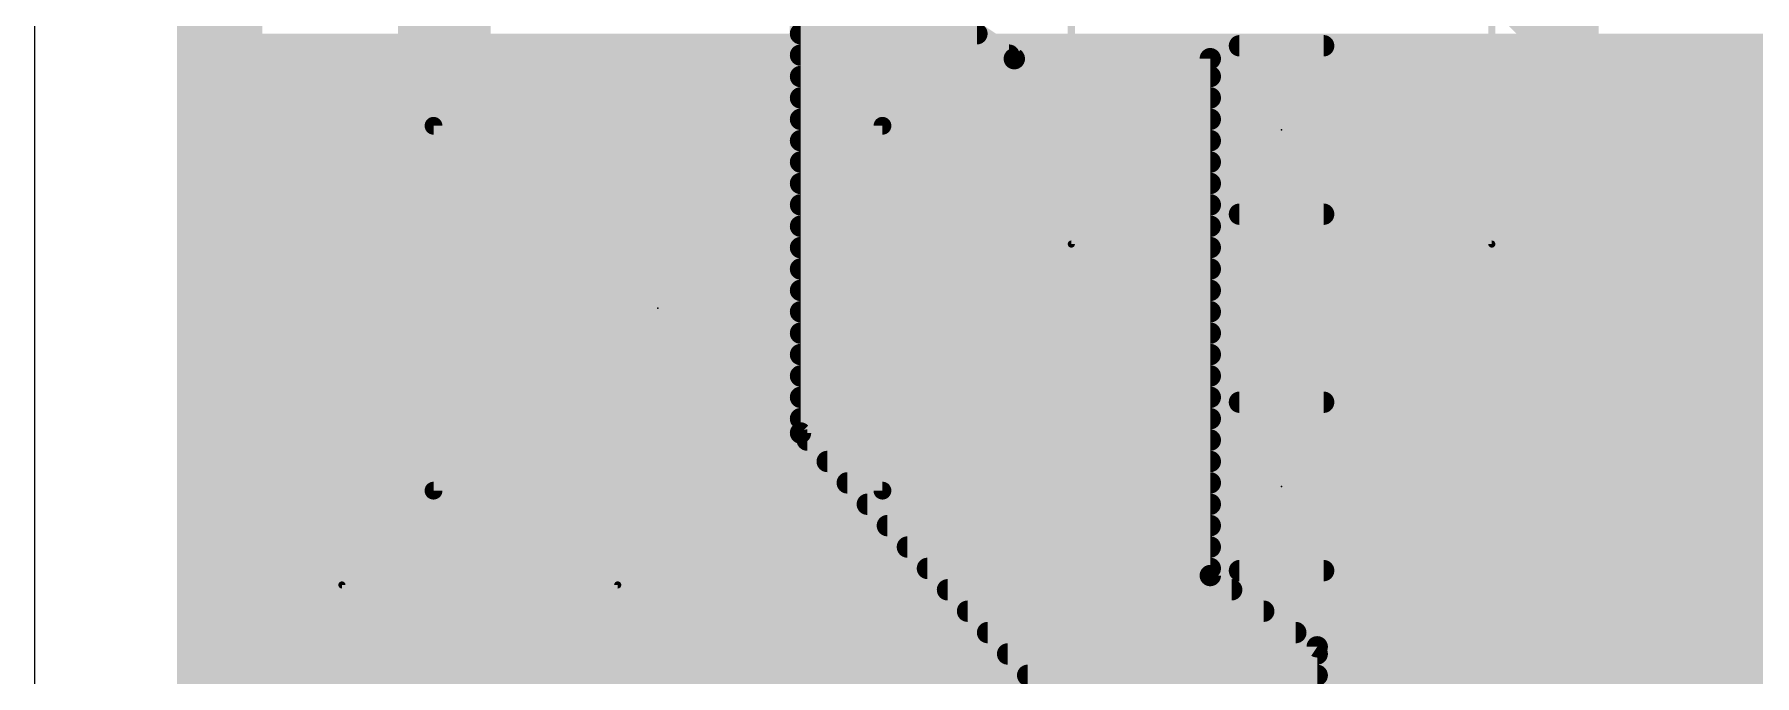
# Model space of a CAD drawing. Extents: x -0.2 to 38.1, y -0.7 to 65.1.
# Drawn here: x 0 to 12.26, y 47.55 to 52.12 of the extents above; entities that cross this region are included whole.
import ezdxf

# ---------------------------------------------------------------- set-up
doc = ezdxf.new("R2010")
doc.units = 0
for name, color, linetype in [('1', 22, 'CONTINUOUS'), ('16', 175, 'CONTINUOUS'), ('20', 7, 'CONTINUOUS'), ('21', 253, 'CONTINUOUS'), ('23', 7, 'CONTINUOUS'), ('39', 22, 'CONTINUOUS'), ('51', 253, 'CONTINUOUS')]:
    doc.layers.add(name, color=color, linetype=linetype)

# ---------------------------------------------------------------- blocks, each defined once
blk = doc.blocks.new('RECT')
blk.add_solid([(-0.5, -0.5), (0.5, -0.5), (-0.5, 0.5), (0.5, 0.5)])

msp = doc.modelspace()

# ---------------------------------------------------------------- linework, layer by layer
at = {"layer": '1'}
for points, const_width in [([(5.461, 49.276), (5.461, 54.864)], 0.1524), ([(2.921, 53.975), (2.921, 50.165)], 0.6604), ([(12.7, 50.165), (9.906, 52.959)], 0.254), ([(6.604, 52.197), (6.985, 51.943)], 0.1524), ([(5.461, 52.1208), (6.7183, 52.1208)], 0.1524), ([(5.461, 51.9684), (6.9469, 51.9684)], 0.1524), ([(6.985, 51.943), (8.382, 51.943)], 0.1524), ([(8.382, 51.943), (8.382, 48.26)], 0.1524), ([(5.461, 51.816), (8.382, 51.816)], 0.1524), ([(5.461, 51.6636), (8.382, 51.6636)], 0.1524), ([(5.461, 51.5112), (8.382, 51.5112)], 0.1524), ([(9.906, 51.435), (9.79, 51.435)], 0.254), ([(9.906, 51.435), (11.684, 49.657)], 0.254), ([(5.461, 51.3588), (8.382, 51.3588)], 0.1524), ([(5.461, 51.2064), (8.382, 51.2064)], 0.1524), ([(5.461, 51.054), (8.382, 51.054)], 0.1524), ([(5.461, 50.9016), (8.382, 50.9016)], 0.1524), ([(5.461, 50.7492), (8.382, 50.7492)], 0.1524), ([(5.461, 50.5968), (8.382, 50.5968)], 0.1524), ([(5.461, 50.4444), (8.382, 50.4444)], 0.1524), ([(2.667, 49.911), (2.845, 50.165)], 0.6604), ([(2.921, 50.165), (2.845, 50.165)], 0.6604), ([(5.461, 50.292), (8.382, 50.292)], 0.1524), ([(2.667, 49.911), (1.651, 48.895)], 0.6604), ([(5.461, 50.1396), (8.382, 50.1396)], 0.1524), ([(5.461, 49.9872), (8.382, 49.9872)], 0.1524), ([(5.461, 49.8348), (8.382, 49.8348)], 0.1524), ([(11.684, 49.657), (11.684, 48.895)], 0.254), ([(5.461, 49.6824), (8.382, 49.6824)], 0.1524), ([(5.461, 49.53), (8.382, 49.53)], 0.1524), ([(5.461, 49.3776), (8.382, 49.3776)], 0.1524), ([(7.366, 47.244), (5.461, 49.276)], 0.1524), ([(5.5086, 49.2252), (8.382, 49.2252)], 0.1524), ([(1.651, 48.895), (1.651, 46.101)], 0.6604), ([(5.6515, 49.0728), (8.382, 49.0728)], 0.1524), ([(5.7944, 48.9204), (8.382, 48.9204)], 0.1524), ([(9.906, 48.895), (9.79, 48.895)], 0.254), ([(9.906, 47.879), (9.906, 48.895)], 0.254), ([(11.684, 48.895), (11.8, 48.895)], 0.254), ([(5.9373, 48.768), (8.382, 48.768)], 0.1524), ([(6.0801, 48.6156), (8.382, 48.6156)], 0.1524), ([(6.223, 48.4632), (8.382, 48.4632)], 0.1524), ([(6.3659, 48.3108), (8.382, 48.3108)], 0.1524), ([(8.382, 48.26), (9.144, 47.752)], 0.1524), ([(6.5088, 48.1584), (8.5344, 48.1584)], 0.1524), ([(6.6516, 48.006), (8.763, 48.006)], 0.1524), ([(10.795, 46.99), (9.906, 47.879)], 0.254), ([(6.7945, 47.8536), (8.9916, 47.8536)], 0.1524), ([(9.144, 47.752), (9.144, 42.926)], 0.1524), ([(6.9374, 47.7012), (9.144, 47.7012)], 0.1524), ([(7.0803, 47.5488), (9.144, 47.5488)], 0.1524)]:
    msp.add_lwpolyline(points, dxfattribs=dict(at, const_width=const_width))
for points, const_width in [([(5.461, 52.1589, 1), (5.461, 52.0827)], 0.0762), ([(6.7183, 52.0827, 1), (6.7183, 52.1589)], 0.0762), ([(5.461, 52.0065, 1), (5.461, 51.9303)], 0.0762), ([(6.9469, 51.9303, 1), (6.9469, 52.0065)], 0.0762), ([(6.985, 51.9811, 1), (6.985, 51.9049)], 0.0762), ([(6.9639, 51.9113, 1), (7.0061, 51.9747)], 0.0762), ([(8.4201, 51.943, 1), (8.3439, 51.943)], 0.0762), ([(8.382, 51.9049, 1), (8.382, 51.9811)], 0.0762), ([(5.461, 51.8541, 1), (5.461, 51.7779)], 0.0762), ([(8.382, 51.7779, 1), (8.382, 51.8541)], 0.0762), ([(5.461, 51.7017, 1), (5.461, 51.6255)], 0.0762), ([(8.382, 51.6255, 1), (8.382, 51.7017)], 0.0762), ([(5.461, 51.5493, 1), (5.461, 51.4731)], 0.0762), ([(8.382, 51.4731, 1), (8.382, 51.5493)], 0.0762), ([(9.79, 51.4985, 1), (9.79, 51.3715)], 0.127), ([(9.9509, 51.4799, 1), (9.8611, 51.3901)], 0.127), ([(9.906, 51.3715, 1), (9.906, 51.4985)], 0.127), ([(5.461, 51.3969, 1), (5.461, 51.3207)], 0.0762), ([(8.382, 51.3207, 1), (8.382, 51.3969)], 0.0762), ([(5.461, 51.2445, 1), (5.461, 51.1683)], 0.0762), ([(8.382, 51.1683, 1), (8.382, 51.2445)], 0.0762), ([(5.461, 51.0921, 1), (5.461, 51.0159)], 0.0762), ([(8.382, 51.0159, 1), (8.382, 51.0921)], 0.0762), ([(5.461, 50.9397, 1), (5.461, 50.8635)], 0.0762), ([(8.382, 50.8635, 1), (8.382, 50.9397)], 0.0762), ([(5.461, 50.7873, 1), (5.461, 50.7111)], 0.0762), ([(8.382, 50.7111, 1), (8.382, 50.7873)], 0.0762), ([(5.461, 50.6349, 1), (5.461, 50.5587)], 0.0762), ([(8.382, 50.5587, 1), (8.382, 50.6349)], 0.0762), ([(5.461, 50.4825, 1), (5.461, 50.4063)], 0.0762), ([(8.382, 50.4063, 1), (8.382, 50.4825)], 0.0762), ([(2.845, 50.3301, 1), (2.845, 49.9999)], 0.3302), ([(2.9802, 50.0702, 1), (2.7098, 50.2598)], 0.3302), ([(2.921, 49.9999, 1), (2.921, 50.3301)], 0.3302), ([(2.7559, 50.165, 1), (3.0861, 50.165)], 0.3302), ([(5.461, 50.3301, 1), (5.461, 50.2539)], 0.0762), ([(8.382, 50.2539, 1), (8.382, 50.3301)], 0.0762), ([(2.5318, 50.0058, 1), (2.8022, 49.8162)], 0.3302), ([(2.7837, 49.7943, 1), (2.5503, 50.0277)], 0.3302), ([(5.461, 50.1777, 1), (5.461, 50.1015)], 0.0762), ([(8.382, 50.1015, 1), (8.382, 50.1777)], 0.0762), ([(5.461, 50.0253, 1), (5.461, 49.9491)], 0.0762), ([(8.382, 49.9491, 1), (8.382, 50.0253)], 0.0762), ([(5.461, 49.8729, 1), (5.461, 49.7967)], 0.0762), ([(8.382, 49.7967, 1), (8.382, 49.8729)], 0.0762), ([(11.7475, 49.657, 1), (11.6205, 49.657)], 0.127), ([(5.461, 49.7205, 1), (5.461, 49.6443)], 0.0762), ([(8.382, 49.6443, 1), (8.382, 49.7205)], 0.0762), ([(11.6391, 49.6121, 1), (11.7289, 49.7019)], 0.127), ([(5.461, 49.5681, 1), (5.461, 49.4919)], 0.0762), ([(8.382, 49.4919, 1), (8.382, 49.5681)], 0.0762), ([(5.461, 49.4157, 1), (5.461, 49.3395)], 0.0762), ([(8.382, 49.3395, 1), (8.382, 49.4157)], 0.0762), ([(5.4888, 49.3021, 1), (5.4332, 49.2499)], 0.0762), ([(5.4229, 49.276, 1), (5.4991, 49.276)], 0.0762), ([(5.5086, 49.2633, 1), (5.5086, 49.1871)], 0.0762), ([(8.382, 49.1871, 1), (8.382, 49.2633)], 0.0762), ([(1.8161, 48.895, 1), (1.4859, 48.895)], 0.3302), ([(1.5343, 49.0117, 1), (1.7677, 48.7783)], 0.3302), ([(5.6515, 49.1109, 1), (5.6515, 49.0347)], 0.0762), ([(8.382, 49.0347, 1), (8.382, 49.1109)], 0.0762), ([(5.7944, 48.9585, 1), (5.7944, 48.8823)], 0.0762), ([(8.382, 48.8823, 1), (8.382, 48.9585)], 0.0762), ([(9.79, 48.9585, 1), (9.79, 48.8315)], 0.127), ([(9.9695, 48.895, 1), (9.8425, 48.895)], 0.127), ([(9.906, 48.8315, 1), (9.906, 48.9585)], 0.127), ([(11.684, 48.9585, 1), (11.684, 48.8315)], 0.127), ([(11.6205, 48.895, 1), (11.7475, 48.895)], 0.127), ([(11.8, 48.8315, 1), (11.8, 48.9585)], 0.127), ([(5.9373, 48.8061, 1), (5.9373, 48.7299)], 0.0762), ([(8.382, 48.7299, 1), (8.382, 48.8061)], 0.0762), ([(6.0801, 48.6537, 1), (6.0801, 48.5775)], 0.0762), ([(8.382, 48.5775, 1), (8.382, 48.6537)], 0.0762), ([(6.223, 48.5013, 1), (6.223, 48.4251)], 0.0762), ([(8.382, 48.4251, 1), (8.382, 48.5013)], 0.0762), ([(6.3659, 48.3489, 1), (6.3659, 48.2727)], 0.0762), ([(8.4031, 48.2917, 1), (8.3609, 48.2283)], 0.0762), ([(8.382, 48.2727, 1), (8.382, 48.3489)], 0.0762), ([(6.5088, 48.1965, 1), (6.5088, 48.1203)], 0.0762), ([(8.3439, 48.26, 1), (8.4201, 48.26)], 0.0762), ([(8.5344, 48.1203, 1), (8.5344, 48.1965)], 0.0762), ([(6.6516, 48.0441, 1), (6.6516, 47.9679)], 0.0762), ([(8.763, 47.9679, 1), (8.763, 48.0441)], 0.0762), ([(9.9509, 47.9239, 1), (9.8611, 47.8341)], 0.127), ([(6.7945, 47.8917, 1), (6.7945, 47.8155)], 0.0762), ([(8.9916, 47.8155, 1), (8.9916, 47.8917)], 0.0762), ([(9.1821, 47.752, 1), (9.1059, 47.752)], 0.0762), ([(9.1229, 47.7203, 1), (9.1651, 47.7837)], 0.0762), ([(9.8425, 47.879, 1), (9.9695, 47.879)], 0.127), ([(6.9374, 47.7393, 1), (6.9374, 47.6631)], 0.0762), ([(9.144, 47.6631, 1), (9.144, 47.7393)], 0.0762), ([(7.0803, 47.5869, 1), (7.0803, 47.5107)], 0.0762), ([(9.144, 47.5107, 1), (9.144, 47.5869)], 0.0762)]:
    msp.add_lwpolyline(points, format="xyb", dxfattribs=dict(at, const_width=const_width))
at = {"layer": '16', "const_width": 0.6096}
for points in [[(1.3208, 28.7508), (1.3208, 58.2553)], [(1.3208, 51.816), (16.9371, 51.816)], [(1.3208, 51.2064), (17.5467, 51.2064)], [(1.3208, 50.5968), (17.7292, 50.5968)], [(1.3208, 49.9872), (17.7292, 49.9872)], [(1.3208, 49.3776), (17.7292, 49.3776)], [(1.3208, 48.768), (17.7292, 48.768)], [(1.3208, 48.1584), (17.7292, 48.1584)], [(1.3208, 47.5488), (17.7292, 47.5488)]]:
    msp.add_lwpolyline(points, dxfattribs=at)
at = {"layer": '16', "const_width": 0.3048}
for points in [[(1.3208, 51.9684, 1), (1.3208, 51.6636)], [(1.3208, 51.3588, 1), (1.3208, 51.054)], [(1.3208, 50.7492, 1), (1.3208, 50.4444)], [(1.3208, 50.1396, 1), (1.3208, 49.8348)], [(1.3208, 49.53, 1), (1.3208, 49.2252)], [(1.3208, 48.9204, 1), (1.3208, 48.6156)], [(1.3208, 48.3108, 1), (1.3208, 48.006)], [(1.3208, 47.7012, 1), (1.3208, 47.3964)]]:
    msp.add_lwpolyline(points, format="xyb", dxfattribs=at)
at = {"layer": '20'}
msp.add_line((0, 64.77), (0, 0), dxfattribs=at)
at = {"layer": '21'}
for points, const_width in [([(10.922, 51.181), (10.922, 54.991)], 0.4572), ([(9.19, 52.035), (8.59, 52.035)], 0.1524), ([(6.045, 51.465), (2.845, 51.465)], 0.2032), ([(11.684, 50.419), (10.922, 51.181)], 0.4572), ([(9.19, 50.835), (8.59, 50.835)], 0.1524), ([(13.716, 50.419), (11.684, 50.419)], 0.4572), ([(8.59, 49.495), (9.19, 49.495)], 0.1524), ([(6.045, 48.865), (2.845, 48.865)], 0.2032), ([(8.59, 48.295), (9.19, 48.295)], 0.1524)]:
    msp.add_lwpolyline(points, dxfattribs=dict(at, const_width=const_width))
for points, const_width in [([(8.59, 52.0731, 1), (8.59, 51.9969)], 0.0762), ([(9.19, 51.9969, 1), (9.19, 52.0731)], 0.0762), ([(2.845, 51.5158, 1), (2.845, 51.4142)], 0.1016), ([(6.045, 51.4142, 1), (6.045, 51.5158)], 0.1016), ([(11.0028, 51.2618, 1), (10.8412, 51.1002)], 0.2286), ([(10.8077, 51.181, 1), (11.0363, 51.181)], 0.2286), ([(8.59, 50.8731, 1), (8.59, 50.7969)], 0.0762), ([(9.19, 50.7969, 1), (9.19, 50.8731)], 0.0762), ([(11.684, 50.5333, 1), (11.684, 50.3047)], 0.2286), ([(11.6032, 50.3382, 1), (11.7648, 50.4998)], 0.2286), ([(8.59, 49.5331, 1), (8.59, 49.4569)], 0.0762), ([(9.19, 49.4569, 1), (9.19, 49.5331)], 0.0762), ([(2.845, 48.9158, 1), (2.845, 48.8142)], 0.1016), ([(6.045, 48.8142, 1), (6.045, 48.9158)], 0.1016), ([(8.59, 48.3331, 1), (8.59, 48.2569)], 0.0762), ([(9.19, 48.2569, 1), (9.19, 48.3331)], 0.0762), ([(6.6802, 47.7227, 1), (6.6802, 48.0099, 1), (6.6802, 47.7227)], 0.2032)]:
    msp.add_lwpolyline(points, format="xyb", dxfattribs=dict(at, const_width=const_width))
at = {"layer": '23'}
for p in [(8.89, 51.435), (4.445, 50.165), (8.89, 48.895)]:
    msp.add_point(p, dxfattribs=at)
at = {"layer": '39', "const_width": 0.0508}
for points in [[(7.3914, 50.6222), (7.3914, 52.2478)], [(10.3886, 52.2478), (10.3886, 50.6222)], [(10.3886, 50.6222), (7.3914, 50.6222)], [(2.192, 43.247), (2.192, 48.193)], [(2.192, 48.193), (4.158, 48.193)], [(4.158, 48.193), (4.158, 43.247)]]:
    msp.add_lwpolyline(points, dxfattribs=at)
at = {"layer": '39', "const_width": 0.0254}
for points in [[(7.3914, 50.6349, 1), (7.3914, 50.6095)], [(10.3886, 50.6095, 1), (10.3886, 50.6349)], [(7.3787, 50.6222, 1), (7.4041, 50.6222)], [(10.3759, 50.6222, 1), (10.4013, 50.6222)], [(2.2047, 48.193, 1), (2.1793, 48.193)], [(2.192, 48.2057, 1), (2.192, 48.1803)], [(4.1707, 48.193, 1), (4.1453, 48.193)], [(4.158, 48.1803, 1), (4.158, 48.2057)]]:
    msp.add_lwpolyline(points, format="xyb", dxfattribs=at)
at = {"layer": '51', "const_width": 0.0635}
for points in [[(2.845, 51.4968, 1), (2.845, 51.4333)], [(2.8768, 51.465, 1), (2.8133, 51.465)], [(6.0767, 51.465, 1), (6.0133, 51.465)], [(6.045, 51.4333, 1), (6.045, 51.4968)], [(2.845, 48.8968, 1), (2.845, 48.8332)], [(6.045, 48.8332, 1), (6.045, 48.8968)], [(2.8133, 48.865, 1), (2.8768, 48.865)], [(6.0133, 48.865, 1), (6.0767, 48.865)]]:
    msp.add_lwpolyline(points, format="xyb", dxfattribs=at)
at = {"layer": '51', "const_width": 0.127}
for points in [[(2.845, 48.865), (2.845, 51.465)], [(2.845, 51.465), (6.045, 51.465)], [(6.045, 51.465), (6.045, 48.865)], [(6.045, 48.865), (2.845, 48.865)]]:
    msp.add_lwpolyline(points, dxfattribs=at)

# ---------------------------------------------------------------- block references
at = {"layer": '1'}
for p, xscale, yscale, rotation in [((7.99, 51.435), 0.8, 1.2, 180), ((9.79, 51.435), 0.8, 1.2, 180), ((2.845, 50.165), 1.2, 2, 180), ((6.045, 50.165), 1.2, 2, 180), ((3.175, 47.12), 1.6, 1.8, 270)]:
    msp.add_blockref('RECT', p, dxfattribs=dict(at, xscale=xscale, yscale=yscale, rotation=rotation))
at = {"layer": '1', "xscale": 0.8, "yscale": 1.2}
for p in [(7.99, 48.895), (9.79, 48.895), (11.8, 48.895)]:
    msp.add_blockref('RECT', p, dxfattribs=at)

doc.saveas('drawing.dxf')
